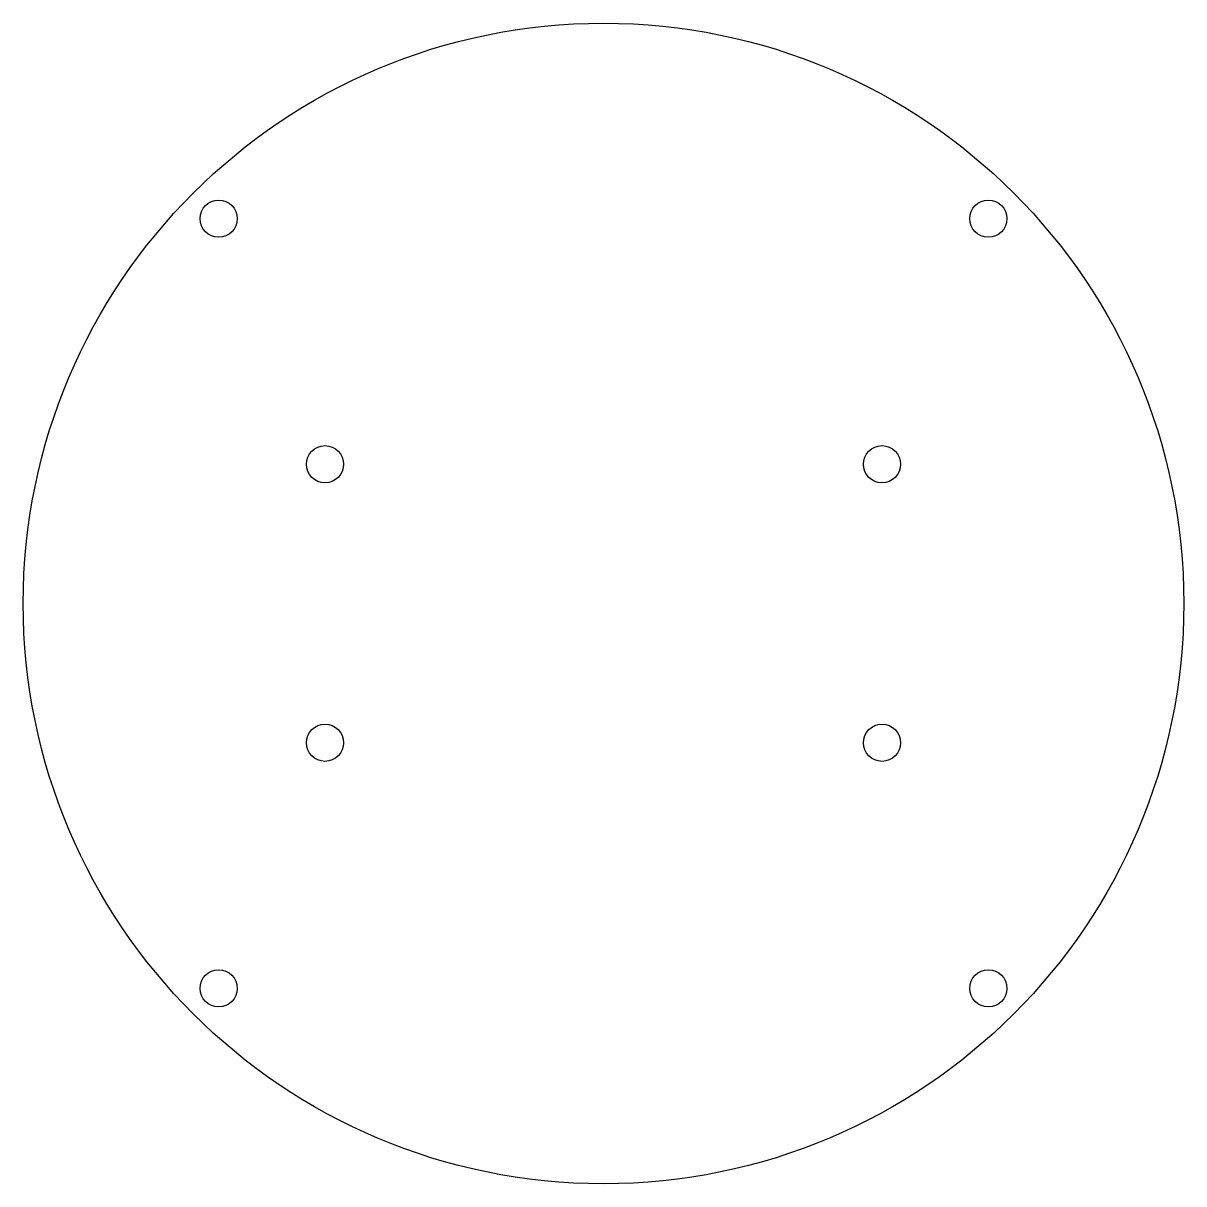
# Model space of a CAD drawing. Header units: millimetres. Extents: x -50 to 50, y -50 to 50.
import ezdxf

# ---------------------------------------------------------------- set-up
doc = ezdxf.new("R2010")
doc.units = ezdxf.units.MM
doc.layers.get('0').update_dxf_attribs({"linetype": 'CONTINUOUS'})

msp = doc.modelspace()

# ---------------------------------------------------------------- linework, layer by layer
for centre, radius in [((0, 0), 50), ((-33.16, 33.16), 1.6), ((33.16, 33.16), 1.6), ((-24, 12), 1.6), ((24, 12), 1.6), ((-24, -12), 1.6), ((24, -12), 1.6), ((-33.16, -33.16), 1.6), ((33.16, -33.16), 1.6)]:
    msp.add_circle(centre, radius)

doc.saveas('drawing.dxf')
